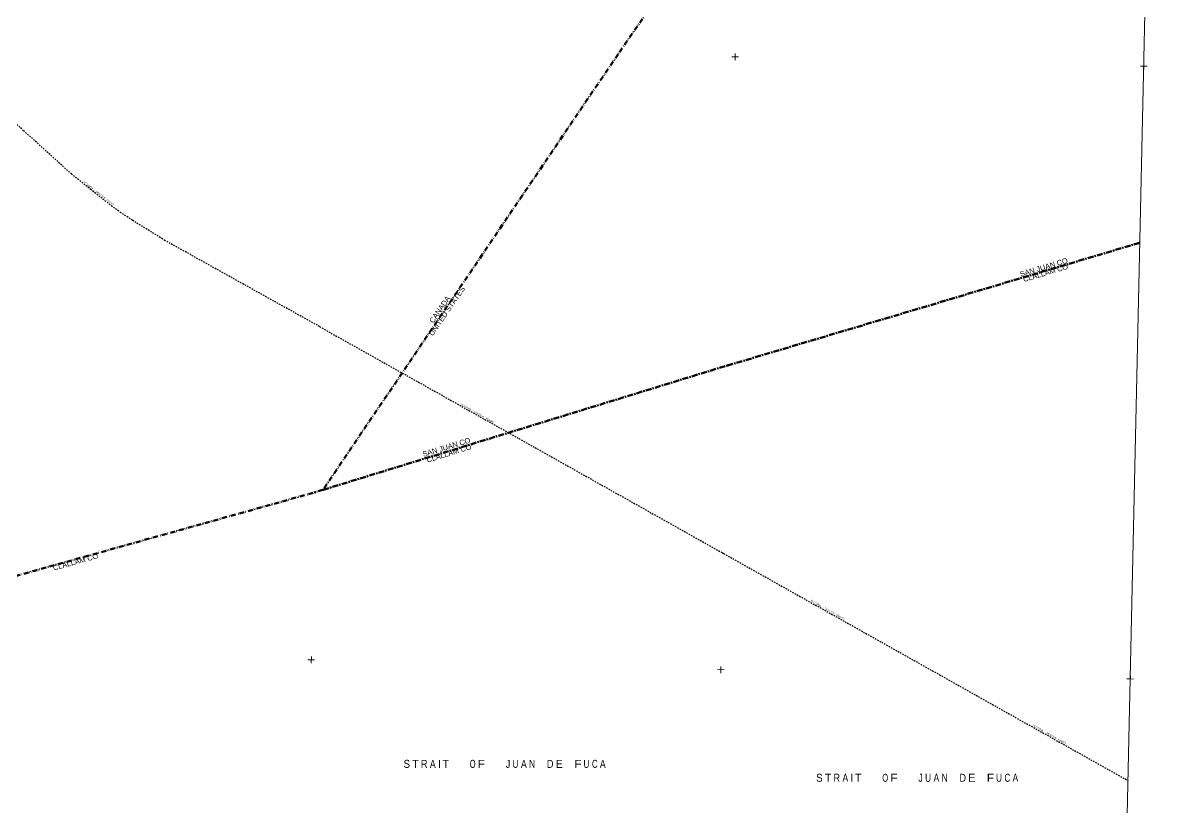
# Model space of a CAD drawing. Header units: feet. Extents: x -739708 to -488887, y 188754 to 379550.
# Drawn here: x -574176 to -489137, y 271249 to 330099 of the extents above; entities that cross this region are included whole.
import ezdxf
from ezdxf.enums import TextEntityAlignment as Align

# ---------------------------------------------------------------- set-up
doc = ezdxf.new("R2010")
doc.units = ezdxf.units.FT
doc.header["$LTSCALE"] = 73
for name, pattern in [('DASH_DOUBLE_DOT', [9.2, 5, -1.2, 0.3, -1.2, 0.3, -1.2]), ('LONG_DASH_SHORT_DASH', [9.9, 6, -1.2, 1.5, -1.2]), ('SHORT_DASHED', [2.7, 1.5, -1.2])]:
    doc.linetypes.add(name, pattern=pattern)
for name, color, linetype, lineweight in [('10', 7, 'DASH_DOUBLE_DOT', 70), ('11', 7, 'LONG_DASH_SHORT_DASH', 60), ('33', 7, 'SHORT_DASHED', 25), ('4', 7, 'Continuous', 13)]:
    doc.layers.add(name, color=color, linetype=linetype, lineweight=lineweight)
doc.layers.add('12', color=7, linetype='Continuous')
doc.layers.add('41', color=7, linetype='Continuous')

msp = doc.modelspace()

# ---------------------------------------------------------------- linework, layer by layer
at = {"layer": '10'}
for p, q in [((-529549.7, 327742.28), (-551674.04, 295060.37)), ((-583151.93, 286236.17), (-552232.68, 294883.38))]:
    msp.add_line(p, q, dxfattribs=at)
msp.add_lwpolyline([(-551674.04, 295060.37), (-552232.68, 294883.38), (-552335.27, 294850.88)], dxfattribs=at)
at = {"layer": '11', "linetype": 'DASH_DOUBLE_DOT', "lineweight": 70}
msp.add_line((-520463.65, 340884.07), (-529549.7, 327742.28), dxfattribs=at)
at = {"layer": '11'}
for points in [[(-490440.51, 313597.36), (-490465.6, 313589.88), (-521319.11, 304394.88), (-521374.29, 304378.43)], [(-551674.04, 295060.37), (-551649.04, 295068.07), (-521318.87, 304405.06), (-521263.94, 304421.97)]]:
    msp.add_lwpolyline(points, dxfattribs=at)
at = {"layer": '33'}
for p, q in [((-551925.1, 307303.25), (-521649.03, 290288.93)), ((-521754, 290347.92), (-521643.97, 290286.09)), ((-521649.03, 290288.93), (-505468.99, 281196.19)), ((-505468.97, 281196.19), (-491328.64, 273249.71))]:
    msp.add_line(p, q, dxfattribs=at)
msp.add_lwpolyline([(-551925.1, 307303.25), (-563511.81, 313765.44), (-565951.09, 315280.74), (-566810.29, 315847), (-567460.74, 316313.14), (-569047.7, 317568.53), (-570523.94, 318750.07), (-574103.83, 321999.31), (-576207.48, 323919.32), (-577314.66, 325091.64), (-578391.93, 326328.71), (-580591.22, 329015.71)], dxfattribs=at)
at = {"layer": '4'}
for p, q in [((-520527.95, 327529.78), (-521027.83, 327541.13)), ((-520527.95, 327529.78), (-521027.83, 327541.13)), ((-520527.95, 327529.78), (-521027.83, 327541.13)), ((-520527.95, 327529.78), (-521027.83, 327541.13)), ((-520772.22, 327785.39), (-520783.56, 327285.52)), ((-520772.22, 327785.39), (-520783.56, 327285.52)), ((-520772.22, 327785.39), (-520783.56, 327285.52)), ((-520772.22, 327785.39), (-520783.56, 327285.52)), ((-489899.05, 326834.84), (-490398.94, 326845.5)), ((-490149, 326840.17), (-490398.94, 326845.5)), ((-490149, 326840.17), (-490398.94, 326845.5)), ((-490149, 326840.17), (-490398.94, 326845.5)), ((-490143.67, 327090.12), (-490154.33, 326590.23)), ((-490143.67, 327090.12), (-490148.94, 326842.93)), ((-490143.67, 327090.12), (-490148.94, 326842.93)), ((-490143.67, 327090.12), (-490148.94, 326842.93)), ((-552537.97, 282562.22), (-552550.01, 282062.37)), ((-552537.97, 282562.22), (-552550.01, 282062.37)), ((-552537.97, 282562.22), (-552550.01, 282062.37)), ((-552537.97, 282562.22), (-552550.01, 282062.37)), ((-552294.06, 282306.28), (-552793.92, 282318.31)), ((-552294.06, 282306.28), (-552793.92, 282318.31)), ((-552294.06, 282306.28), (-552793.92, 282318.31)), ((-552294.06, 282306.28), (-552793.92, 282318.31)), ((-521602.93, 281567.69), (-522102.8, 281579.04)), ((-521602.93, 281567.69), (-522102.8, 281579.04)), ((-521602.93, 281567.69), (-522102.8, 281579.04)), ((-521602.93, 281567.69), (-522102.8, 281579.04)), ((-521847.19, 281823.3), (-521858.54, 281323.43)), ((-521847.19, 281823.3), (-521858.54, 281323.43)), ((-521847.19, 281823.3), (-521858.54, 281323.43)), ((-521847.19, 281823.3), (-521858.54, 281323.43)), ((-490910.8, 280871.32), (-491410.69, 280881.98)), ((-491160.75, 280876.65), (-491410.69, 280881.98)), ((-491160.75, 280876.65), (-491410.69, 280881.98)), ((-491160.75, 280876.65), (-491410.69, 280881.98)), ((-491155.42, 281126.59), (-491166.08, 280626.7)), ((-491155.42, 281126.59), (-491160.64, 280881.89)), ((-491155.42, 281126.59), (-491160.64, 280881.89)), ((-491155.42, 281126.59), (-491160.64, 280881.89))]:
    msp.add_line(p, q, dxfattribs=at)
msp.add_lwpolyline([(-534936.22, 373877.7), (-519702.48, 373516.18), (-489136.84, 372822.34), (-493183.05, 189004.41), (-524001.53, 189704), (-554819.03, 190445.97), (-585635.48, 191230.33), (-616450.82, 192057.09), (-647264.98, 192926.23), (-678077.93, 193837.75), (-708889.59, 194791.67), (-739699.92, 195787.95)], dxfattribs=at)
msp.add_lwpolyline([(-534936.22, 373877.7), (-519702.48, 373516.18), (-489136.84, 372822.34), (-493183.05, 189004.41), (-524001.53, 189704), (-554819.03, 190445.97), (-585635.48, 191230.33), (-616450.82, 192057.09), (-647264.98, 192926.23), (-678077.93, 193837.75), (-708889.59, 194791.67), (-739699.92, 195787.95)], dxfattribs=at)

# ---------------------------------------------------------------- texts
at = {"layer": '10'}
for s, width, p in [('UNITED STATES', 0.9, (-543441.65, 306566.11)), ('CANADA', 0.95, (-543397.46, 307522.91))]:
    msp.add_text(s, height=400, rotation=55.655, dxfattribs=dict(at, width=width)).set_placement(p)
at = {"layer": '12'}
for s, width, p in [('SAN JUAN CO', 0.95, (-495810.48, 312094.67)), ('CLALLAM CO', 0.9, (-495792.3, 311639.32))]:
    msp.add_text(s, height=400, rotation=16.638, dxfattribs=dict(at, width=width)).set_placement(p, align=Align.RIGHT)
for s, rotation, width, p in [('SAN JUAN CO', 17.111, 0.95, (-544135.2, 297523.99)), ('CLALLAM CO', 17.111, 0.9, (-543837.25, 297098.35)), ('CLALLAM CO', 15.547, 0.9, (-571841.65, 289004.15))]:
    msp.add_text(s, height=400, rotation=rotation, dxfattribs=dict(at, width=width)).set_placement(p)
at = {"layer": '33', "width": 1.2}
for rotation, p in [(321.665, (-569641.4, 318141.92)), (330.665, (-541411.74, 301466.97)), (330.665, (-515144.24, 286721.15)), (330.665, (-498515.23, 277374.78))]:
    msp.add_text('VICTORIA  -  SEATTLE   FERRY', height=120.9, rotation=rotation, dxfattribs=at).set_placement(p)
at = {"layer": '41'}
for s, width, p in [('S', 0.9, (-545626.74, 274209.11)), ('R', 0.85, (-544330.68, 274209.11)), ('A', 0.8, (-543654.3, 274209.11)), ('O', 0.7, (-540669.26, 274209.11)), ('F', 1.1, (-540068.47, 274209.11)), ('J', 0.85, (-537973.19, 274209.11)), ('U', 0.75, (-537457.44, 274209.11)), ('A', 0.8, (-536828.31, 274209.11)), ('N', 0.8, (-536227.52, 274209.11)), ('D', 0.85, (-534888.94, 274209.11)), ('F', 1.1, (-532836.18, 274209.11)), ('U', 0.75, (-532140.9, 274209.11)), ('C', 0.75, (-531511.77, 274209.11)), ('A', 0.8, (-530910.98, 274209.11)), ('S', 0.9, (-514704.73, 273165.73)), ('R', 0.85, (-513408.67, 273165.73)), ('A', 0.8, (-512732.29, 273165.73)), ('O', 0.7, (-509747.25, 273165.73)), ('F', 1.1, (-509146.46, 273165.73)), ('J', 0.85, (-507051.18, 273165.73)), ('U', 0.75, (-506535.43, 273165.73)), ('A', 0.8, (-505906.3, 273165.73)), ('N', 0.8, (-505305.51, 273165.73)), ('D', 0.85, (-503966.93, 273165.73)), ('F', 1.1, (-501914.17, 273165.73)), ('U', 0.75, (-501218.89, 273165.73)), ('C', 0.75, (-500589.76, 273165.73)), ('A', 0.8, (-499988.97, 273165.73))]:
    msp.add_text(s, height=600, dxfattribs=dict(at, width=width)).set_placement(p)
for s, p in [('T', (-544978.71, 274209.11)), ('I', (-543053.51, 274209.11)), ('T', (-542717.29, 274209.11)), ('E', (-534231.46, 274209.11)), ('T', (-514056.7, 273165.73)), ('I', (-512131.5, 273165.73)), ('T', (-511795.28, 273165.73)), ('E', (-503309.45, 273165.73))]:
    msp.add_text(s, height=600, dxfattribs=at).set_placement(p)

doc.saveas('drawing.dxf')
